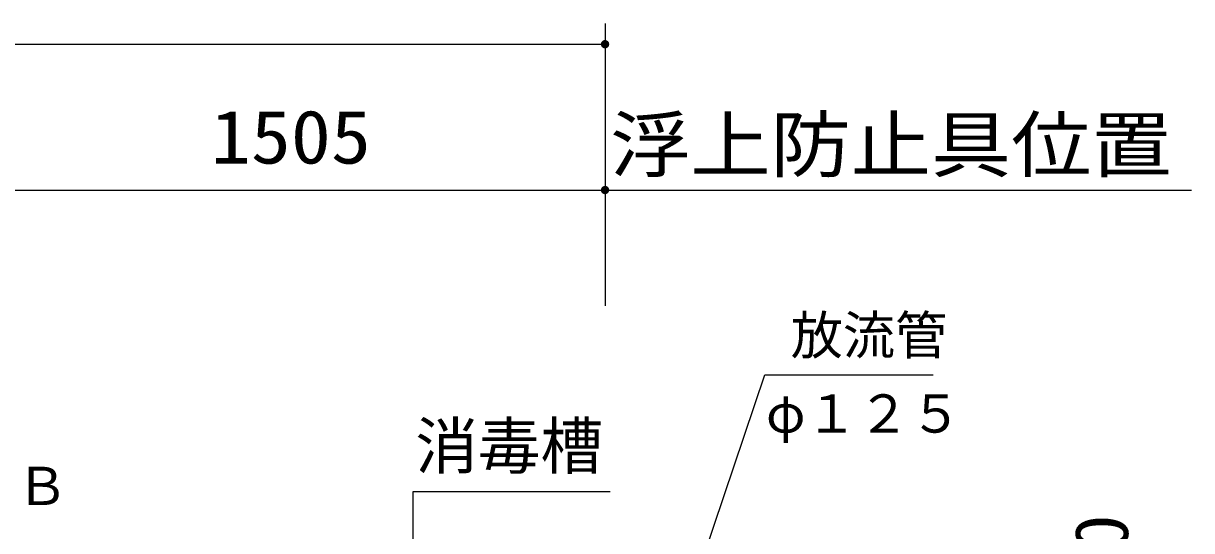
# Model space of a CAD drawing. Units: millimetres, scale not verified. Extents: x -14850 to 14850, y -10500 to 10500.
# Drawn here: x -6917 to -4113, y 2604 to 3821 of the extents above; entities that cross this region are included whole.
import ezdxf
from ezdxf.enums import TextEntityAlignment as Align

# ---------------------------------------------------------------- set-up
doc = ezdxf.new("R2010")
doc.units = ezdxf.units.MM
doc.header["$LTSCALE"] = 50
doc.layers.add('0-1_躯体', color=3, linetype='Continuous', lineweight=25)
doc.layers.add('0-4_製作', color=5, linetype='Continuous', lineweight=25)
doc.styles.add('ＭＳ ゴシック', font='')
doc.styles.get('ＭＳ ゴシック').set_extended_font_data('MS Gothic')

msp = doc.modelspace()

# ---------------------------------------------------------------- linework, layer by layer
at = {"layer": '0-1_躯体'}
for p, q in [((-5689.92, 1340.61), (-5137.55, 2978.11)), ((-5137.55, 2978.11), (-4733.61, 2978.11)), ((-5981.73, 2697.64), (-5508.41, 2697.64)), ((-5981.73, 1534.48), (-5981.73, 2697.64))]:
    msp.add_line(p, q, dxfattribs=at)
at = {"layer": '0-4_製作', "color": 2}
for p, q in [((-5520.87, 3821.36), (-5520.87, 3421.36)), ((-10320.87, 3771.36), (-5520.87, 3771.36)), ((-5520.87, 3471.36), (-5520.87, 3143.54)), ((-7025.87, 3421.36), (-5520.87, 3421.36)), ((-5520.87, 3421.36), (-4113.01, 3421.36))]:
    msp.add_line(p, q, dxfattribs=at)
at = {"layer": '0-4_製作'}
for points in [[(-5523.36, 3781.05), (-5530.87, 3771.36), (-5524.55, 3780.66)], [(-5523.36, 3781.05), (-5520.87, 3771.36), (-5530.87, 3771.36)], [(-5524.55, 3780.66), (-5530.87, 3771.36), (-5530.85, 3771.99)], [(-5520.87, 3771.36), (-5530.79, 3770.11), (-5530.87, 3771.36)], [(-5524.55, 3780.66), (-5530.85, 3771.99), (-5525.69, 3780.12)], [(-5525.69, 3780.12), (-5530.85, 3771.99), (-5530.7, 3773.23)], [(-5520.87, 3771.36), (-5530.56, 3768.87), (-5530.79, 3770.11)], [(-5525.69, 3780.12), (-5530.7, 3773.23), (-5526.75, 3779.45)], [(-5526.75, 3779.45), (-5530.7, 3773.23), (-5530.38, 3774.45)], [(-5520.87, 3771.36), (-5530.17, 3767.68), (-5530.56, 3768.87)], [(-5526.75, 3779.45), (-5530.38, 3774.45), (-5527.72, 3778.65)], [(-5527.72, 3778.65), (-5530.38, 3774.45), (-5529.92, 3775.62)], [(-5520.87, 3771.36), (-5529.64, 3766.54), (-5530.17, 3767.68)], [(-5527.72, 3778.65), (-5529.92, 3775.62), (-5528.58, 3777.73)], [(-5528.58, 3777.73), (-5529.92, 3775.62), (-5529.32, 3776.72)], [(-5520.87, 3771.36), (-5528.96, 3765.48), (-5529.64, 3766.54)], [(-5520.87, 3771.36), (-5528.16, 3764.51), (-5528.96, 3765.48)], [(-5520.87, 3771.36), (-5527.25, 3763.66), (-5528.16, 3764.51)], [(-5520.87, 3771.36), (-5526.23, 3762.92), (-5527.25, 3763.66)], [(-5520.87, 3761.36), (-5526.23, 3762.92), (-5520.87, 3771.36)], [(-5520.87, 3761.36), (-5525.13, 3762.31), (-5526.23, 3762.92)], [(-5520.87, 3761.36), (-5523.96, 3761.85), (-5525.13, 3762.31)], [(-5520.87, 3761.36), (-5522.75, 3761.54), (-5523.96, 3761.85)], [(-5522.13, 3781.28), (-5520.87, 3771.36), (-5523.36, 3781.05)], [(-5520.87, 3761.36), (-5521.5, 3761.38), (-5522.75, 3761.54)], [(-5520.87, 3781.36), (-5520.87, 3771.36), (-5522.13, 3781.28)], [(-5520.24, 3781.34), (-5520.87, 3771.36), (-5520.87, 3781.36)], [(-5519, 3781.18), (-5520.87, 3771.36), (-5520.24, 3781.34)], [(-5517.78, 3780.87), (-5520.87, 3771.36), (-5519, 3781.18)], [(-5516.61, 3780.41), (-5520.87, 3771.36), (-5517.78, 3780.87)], [(-5515.51, 3779.8), (-5520.87, 3771.36), (-5516.61, 3780.41)], [(-5514.5, 3779.07), (-5520.87, 3771.36), (-5515.51, 3779.8)], [(-5514.5, 3779.07), (-5510.87, 3771.36), (-5520.87, 3771.36)], [(-5510.87, 3771.36), (-5520.87, 3761.36), (-5520.87, 3771.36)], [(-5510.87, 3771.36), (-5519.62, 3761.44), (-5520.87, 3761.36)], [(-5510.87, 3771.36), (-5518.39, 3761.67), (-5519.62, 3761.44)], [(-5510.87, 3771.36), (-5517.19, 3762.06), (-5518.39, 3761.67)], [(-5510.89, 3770.73), (-5517.19, 3762.06), (-5510.87, 3771.36)], [(-5510.89, 3770.73), (-5516.05, 3762.6), (-5517.19, 3762.06)], [(-5511.05, 3769.49), (-5516.05, 3762.6), (-5510.89, 3770.73)], [(-5511.05, 3769.49), (-5514.99, 3763.27), (-5516.05, 3762.6)], [(-5511.36, 3768.27), (-5514.99, 3763.27), (-5511.05, 3769.49)], [(-5511.36, 3768.27), (-5514.03, 3764.07), (-5514.99, 3763.27)], [(-5513.58, 3778.21), (-5510.87, 3771.36), (-5514.5, 3779.07)], [(-5511.82, 3767.1), (-5514.03, 3764.07), (-5511.36, 3768.27)], [(-5511.82, 3767.1), (-5513.17, 3764.99), (-5514.03, 3764.07)], [(-5512.78, 3777.24), (-5510.87, 3771.36), (-5513.58, 3778.21)], [(-5512.43, 3766), (-5513.17, 3764.99), (-5511.82, 3767.1)], [(-5512.11, 3776.18), (-5510.87, 3771.36), (-5512.78, 3777.24)], [(-5511.57, 3775.04), (-5510.87, 3771.36), (-5512.11, 3776.18)], [(-5511.19, 3773.85), (-5510.87, 3771.36), (-5511.57, 3775.04)], [(-5510.95, 3772.61), (-5510.87, 3771.36), (-5511.19, 3773.85)], [(-5524.55, 3430.66), (-5530.87, 3421.36), (-5525.69, 3430.12)], [(-5524.55, 3430.66), (-5520.87, 3421.36), (-5530.87, 3421.36)], [(-5525.69, 3430.12), (-5530.87, 3421.36), (-5530.85, 3421.99)], [(-5520.87, 3421.36), (-5530.79, 3420.11), (-5530.87, 3421.36)], [(-5525.69, 3430.12), (-5530.85, 3421.99), (-5526.75, 3429.45)], [(-5526.75, 3429.45), (-5530.85, 3421.99), (-5530.7, 3423.23)], [(-5520.87, 3421.36), (-5530.56, 3418.87), (-5530.79, 3420.11)], [(-5526.75, 3429.45), (-5530.7, 3423.23), (-5527.72, 3428.65)], [(-5527.72, 3428.65), (-5530.7, 3423.23), (-5530.38, 3424.45)], [(-5520.87, 3421.36), (-5530.17, 3417.68), (-5530.56, 3418.87)], [(-5527.72, 3428.65), (-5530.38, 3424.45), (-5528.58, 3427.73)], [(-5528.58, 3427.73), (-5530.38, 3424.45), (-5529.92, 3425.62)], [(-5520.87, 3421.36), (-5529.64, 3416.54), (-5530.17, 3417.68)], [(-5528.58, 3427.73), (-5529.92, 3425.62), (-5529.32, 3426.72)], [(-5520.87, 3421.36), (-5528.96, 3415.48), (-5529.64, 3416.54)], [(-5520.87, 3421.36), (-5528.16, 3414.51), (-5528.96, 3415.48)], [(-5520.87, 3421.36), (-5527.25, 3413.66), (-5528.16, 3414.51)], [(-5520.87, 3421.36), (-5526.23, 3412.92), (-5527.25, 3413.66)], [(-5520.87, 3421.36), (-5525.13, 3412.31), (-5526.23, 3412.92)], [(-5520.87, 3411.36), (-5525.13, 3412.31), (-5520.87, 3421.36)], [(-5523.36, 3431.05), (-5520.87, 3421.36), (-5524.55, 3430.66)], [(-5522.13, 3431.28), (-5520.87, 3421.36), (-5523.36, 3431.05)], [(-5520.87, 3431.36), (-5520.87, 3421.36), (-5522.13, 3431.28)], [(-5520.24, 3431.34), (-5520.87, 3421.36), (-5520.87, 3431.36)], [(-5519, 3431.18), (-5520.87, 3421.36), (-5520.24, 3431.34)], [(-5517.78, 3430.87), (-5520.87, 3421.36), (-5519, 3431.18)], [(-5516.61, 3430.41), (-5520.87, 3421.36), (-5517.78, 3430.87)], [(-5515.51, 3429.8), (-5520.87, 3421.36), (-5516.61, 3430.41)], [(-5515.51, 3429.8), (-5510.87, 3421.36), (-5520.87, 3421.36)], [(-5510.87, 3421.36), (-5520.87, 3411.36), (-5520.87, 3421.36)], [(-5510.87, 3421.36), (-5519.62, 3411.44), (-5520.87, 3411.36)], [(-5510.87, 3421.36), (-5518.39, 3411.67), (-5519.62, 3411.44)], [(-5510.87, 3421.36), (-5517.19, 3412.06), (-5518.39, 3411.67)], [(-5510.87, 3421.36), (-5516.05, 3412.6), (-5517.19, 3412.06)], [(-5510.89, 3420.73), (-5516.05, 3412.6), (-5510.87, 3421.36)], [(-5514.5, 3429.07), (-5510.87, 3421.36), (-5515.51, 3429.8)], [(-5513.58, 3428.21), (-5510.87, 3421.36), (-5514.5, 3429.07)], [(-5512.78, 3427.24), (-5510.87, 3421.36), (-5513.58, 3428.21)], [(-5512.11, 3426.18), (-5510.87, 3421.36), (-5512.78, 3427.24)], [(-5511.57, 3425.04), (-5510.87, 3421.36), (-5512.11, 3426.18)], [(-5511.19, 3423.85), (-5510.87, 3421.36), (-5511.57, 3425.04)], [(-5510.95, 3422.61), (-5510.87, 3421.36), (-5511.19, 3423.85)], [(-5520.87, 3411.36), (-5523.96, 3411.85), (-5525.13, 3412.31)], [(-5520.87, 3411.36), (-5522.75, 3411.54), (-5523.96, 3411.85)], [(-5520.87, 3411.36), (-5521.5, 3411.38), (-5522.75, 3411.54)], [(-5510.89, 3420.73), (-5514.99, 3413.27), (-5516.05, 3412.6)], [(-5511.05, 3419.49), (-5514.99, 3413.27), (-5510.89, 3420.73)], [(-5511.05, 3419.49), (-5514.03, 3414.07), (-5514.99, 3413.27)], [(-5511.36, 3418.27), (-5514.03, 3414.07), (-5511.05, 3419.49)], [(-5511.36, 3418.27), (-5513.17, 3414.99), (-5514.03, 3414.07)], [(-5511.82, 3417.1), (-5513.17, 3414.99), (-5511.36, 3418.27)], [(-5511.82, 3417.1), (-5512.43, 3416), (-5513.17, 3414.99)]]:
    msp.add_solid(points, dxfattribs=at)

# ---------------------------------------------------------------- texts
at = {"layer": '0-1_躯体', "color": 4, "style": 'ＭＳ ゴシック'}
for s, height, p in [('\u3000放流管\u3000', 91.79, (-5200.49, 2999.64)), ('φ１２５', 91.79, (-5134.65, 2811.63)), ('\u3000消毒槽\u3000', 110, (-6126.09, 2719.5)), ('Ｂ', 91.79, (-6934.07, 2637.82))]:
    msp.add_text(s, height=height, dxfattribs=at).set_placement(p, align=Align.BOTTOM_LEFT)
at = {"layer": '0-4_製作', "color": 4, "style": 'ＭＳ ゴシック', "width": 1.1}
for s, height, p in [('1505', 128.4, (-6467.12, 3446.36)), ('浮上防止具位置', 128.3, (-5508.69, 3427.63))]:
    msp.add_text(s, height=height, dxfattribs=at).set_placement(p, align=Align.BOTTOM_LEFT)
at = {"layer": '0-4_製作', "color": 4, "style": 'ＭＳ ゴシック', "width": 1.05}
msp.add_text('50', height=128.4, rotation=90, dxfattribs=at).set_placement((-4227.12, 2459.36), align=Align.BOTTOM_LEFT)

doc.saveas('drawing.dxf')
